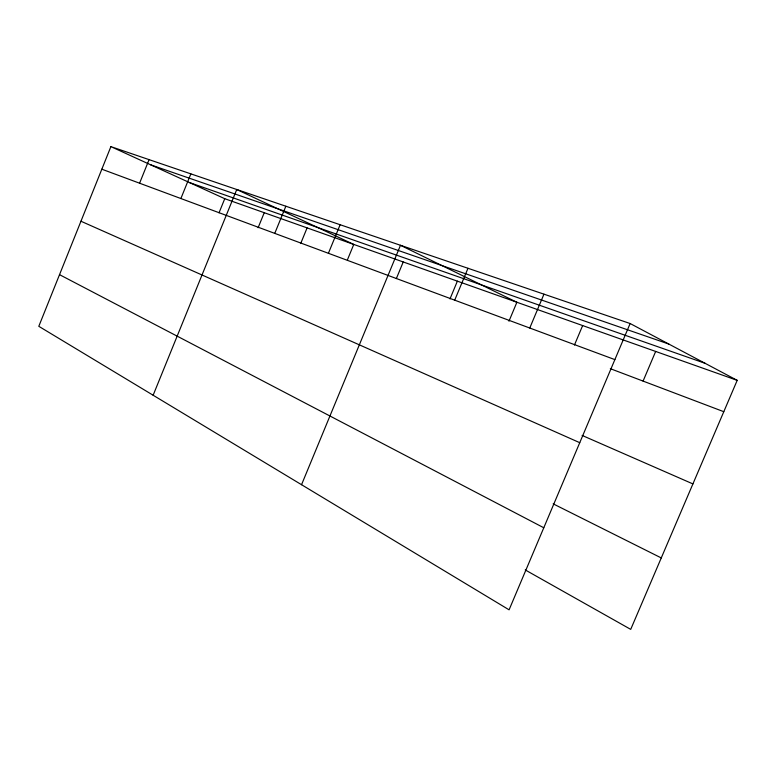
<?xml version="1.0" encoding="UTF-8"?>
<svg xmlns="http://www.w3.org/2000/svg" width="776" height="776" viewBox="0 0 776 776"><rect width="100%" height="100%" fill="white"/><g stroke="black" fill="none" stroke-linecap="round" stroke-linejoin="round"><path stroke-width="1.16" d="M110.89 146.625L38.8 326.308L509.085 609.829L630.131 323.524L110.89 146.625L224.759 198.704L737.2 380.347L630.713 629.375L525.236 569.923M139.593 183.204L149.079 159.633M180.886 198.53L190.857 173.873M219.026 212.818L224.759 198.704M153.134 395.236L236.758 189.509L353.769 244.44L347.367 259.989M258.117 227.717L264.247 212.702M274.762 233.372L285.849 206.232M300.69 243.538L307.092 227.892M328.403 253.286L340.13 224.73M301.544 484.709L400.484 245.284L516.894 302.262L508.969 321.206M396.352 278.584L403.229 261.968M449.993 298.905L457.374 281.155M454.707 300.166L467.976 268.283M529.765 328.025L543.957 294.172M574.444 345.039L582.65 325.561M643.081 381.094L655.662 351.441M150.728 164.842L668.825 344.059M189.373 182.525L705.074 363.294M101.84 169.197L614.883 359.618M610.334 368.678L723.795 411.697M582.107 435.423L692.91 483.914M80.956 221.238L579.75 442.689M553.181 503.847L661.259 557.925M59.519 274.655L543.782 527.767M630.131 323.524L737.2 380.347"/></g></svg>
